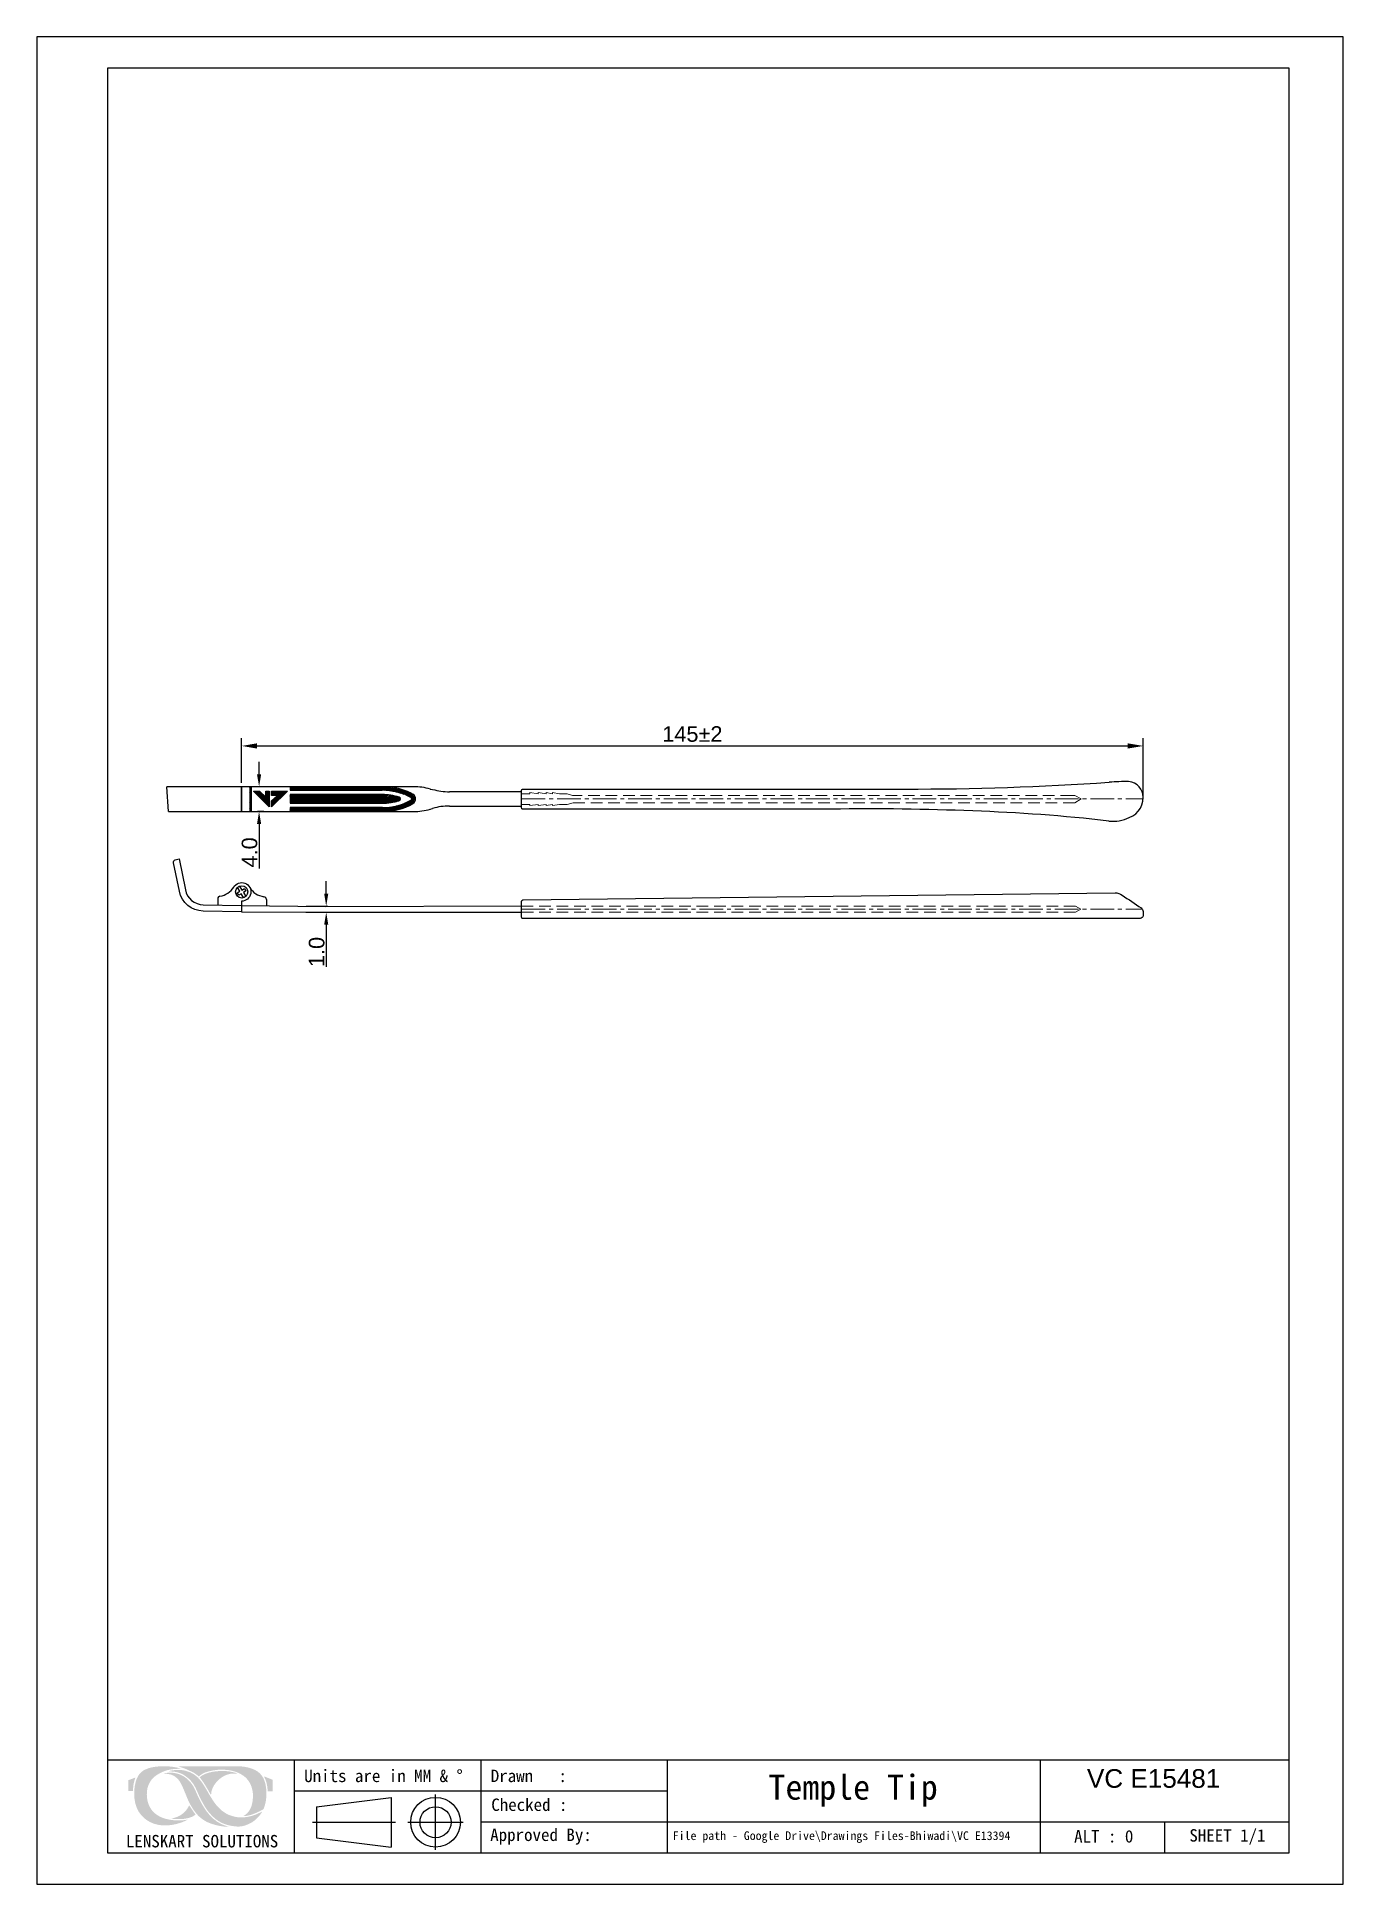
# Model space of a CAD drawing. Header units: inches. Extents: x 29 to 239, y -139 to 158.
import ezdxf

# ---------------------------------------------------------------- set-up
doc = ezdxf.new("R2010")
doc.units = ezdxf.units.IN
doc.header["$MEASUREMENT"] = 0
doc.linetypes.add('CENTER2', pattern=[28.575, 19.05, -3.175, 3.175, -3.175])
doc.linetypes.add('HIDDEN2', pattern=[0.1875, 0.125, -0.0625])
for name, color, linetype in [('Center Line', 2, 'CENTER2'), ('Dimension', 3, 'Continuous'), ('Hidden Line', 1, 'HIDDEN2'), ('PDF_Drawing', 7, 'Continuous'), ('PDF_所有虚线', 7, 'Continuous'), ('图框-线条', 7, 'Continuous')]:
    doc.layers.add(name, color=color, linetype=linetype)
doc.layers.add('绘图层', color=7, linetype='Continuous', lineweight=15)
doc.styles.get("Standard").update_dxf_attribs({"font": 'arial.ttf'})
doc.styles.add('宋体', font='SimSun.ttf')
doc.styles.add('样式 1', font='romant.shx')
doc.dimstyles.new('ISO-25$0', dxfattribs={"dimtxt": 2.5, "dimasz": 2.5, "dimexe": 0.5, "dimexo": 1, "dimgap": 1, "dimtad": 0, "dimtih": 1, "dimtoh": 1, "dimdec": 1, "dimzin": 10, "dimdsep": 46, "dimlunit": 6, "dimtxsty": '样式 1', "dimcen": 0, "dimclrd": 256, "dimclre": 256, "dimclrt": 7, "dimazin": 0, "dimtfac": 1, "dimtdec": 1, "dimtofl": 0, "dimtmove": 0, "dimatfit": 0, "dimfxl": 1, "dimtolj": 1, "dimtzin": 10, "dimarcsym": 0})
doc.dimstyles.new('Standard$0', dxfattribs={"dimtxt": 2.3, "dimasz": 2, "dimexe": 1, "dimexo": 1, "dimgap": 1, "dimtad": 1, "dimdec": 1, "dimzin": 0, "dimdsep": 46, "dimtxsty": 'Standard', "dimcen": 0, "dimclrd": 4, "dimclre": 4, "dimclrt": 4, "dimadec": 1, "dimazin": 0, "dimtfac": 1, "dimtdec": 1, "dimtofl": 0, "dimtmove": 0, "dimatfit": 0, "dimfxl": 1, "dimtfillclr": 256, "dimtolj": 1, "dimtzin": 0, "dimlwd": -1, "dimlwe": -1, "dimarcsym": 1})

# ---------------------------------------------------------------- blocks, each defined once
blk = doc.blocks.new('*D5')
at = {"layer": 'Defpoints', "color": 0, "transparency": 16777216}
for p in [(206.47, 43.64), (61.51, 37.09), (206.47, 35.12)]:
    blk.add_point(p, dxfattribs=at)
at = {"layer": 'Dimension', "color": 0, "lineweight": -2, "transparency": 16777216}
for p, q in [((61.51, 37.72), (61.51, 44.89)), ((206.47, 35.75), (206.47, 44.89)), ((64.01, 43.64), (203.97, 43.64))]:
    blk.add_line(p, q, dxfattribs=at)
at = {"layer": 'Dimension', "color": 0, "transparency": 16777216}
for points in [[(64.01, 44.06), (64.01, 43.22), (61.51, 43.64)], [(203.97, 44.06), (203.97, 43.22), (206.47, 43.64)]]:
    blk.add_solid(points, dxfattribs=at)
at = {"layer": 'Dimension', "color": 0, "transparency": 16777216, "insert": (133.99, 45.54), "char_height": 2.5, "attachment_point": 5}
blk.add_mtext('145±2', dxfattribs=at)
blk = doc.blocks.new('*D6')
at = {"layer": 'Defpoints', "color": 0, "transparency": 16777216}
for p in [(65.33, 37.09), (64.33, 33.09), (65.33, 33.09)]:
    blk.add_point(p, dxfattribs=at)
at = {"layer": 'Dimension', "color": 3, "transparency": 16777216}
for p, q in [((64.33, 39.09), (64.33, 41.09)), ((65.08, 37.09), (64.08, 37.09)), ((65.08, 33.09), (64.08, 33.09)), ((64.33, 31.09), (64.33, 23.95))]:
    blk.add_line(p, q, dxfattribs=at)
for points in [[(63.99, 39.09), (64.66, 39.09), (64.33, 37.09)], [(63.99, 31.09), (64.66, 31.09), (64.33, 33.09)]]:
    blk.add_solid(points, dxfattribs=at)
at = {"layer": 'Dimension', "transparency": 16777216, "insert": (62.8, 26.52), "char_height": 2.5, "attachment_point": 5, "rotation": 90}
blk.add_mtext('\\A1;4.0', dxfattribs=at)
blk = doc.blocks.new('*D7')
at = {"layer": 'Defpoints', "color": 0, "transparency": 16777216}
for p in [(71.62, 17.88), (71.61, 16.91), (75.12, 16.91)]:
    blk.add_point(p, dxfattribs=at)
at = {"layer": 'Dimension', "color": 3, "transparency": 16777216}
for p, q in [((75.12, 19.88), (75.12, 21.88)), ((71.87, 17.88), (75.37, 17.88)), ((71.86, 16.91), (75.37, 16.91)), ((75.12, 14.91), (75.12, 8.1))]:
    blk.add_line(p, q, dxfattribs=at)
for points in [[(74.79, 19.88), (75.45, 19.88), (75.12, 17.88)], [(74.79, 14.91), (75.45, 14.91), (75.12, 16.91)]]:
    blk.add_solid(points, dxfattribs=at)
at = {"layer": 'Dimension', "transparency": 16777216, "insert": (73.59, 10.51), "char_height": 2.5, "attachment_point": 5, "rotation": 90}
blk.add_mtext('\\A1;1.0', dxfattribs=at)

msp = doc.modelspace()

# ---------------------------------------------------------------- hatches: boundary and pattern name
at = {"layer": '图框-线条', "lineweight": 0, "ltscale": 0.1}
h = msp.add_hatch(color=252, dxfattribs=at)
edge = h.paths.add_edge_path()
edge.add_spline(control_points=[(43.31, -122.66), (43.31, -122.66), (43.31, -124.38), (43.31, -124.38), (43.31, -124.38), (43.31, -124.38), (44.03, -124.38), (44.03, -124.38), (44.03, -124.38), (44.08, -123.98), (44.08, -123.63), (44.16, -123.23), (44.16, -123.23), (44.23, -122.88), (44.34, -122.53), (44.46, -122.23), (44.46, -122.23), (44.46, -122.23), (43.31, -122.66), (43.31, -122.66)], knot_values=[0, 0, 0, 0, 0.166667, 0.166667, 0.166667, 0.166667, 0.333333, 0.333333, 0.333333, 0.333333, 0.5, 0.5, 0.5, 0.5, 0.666667, 0.666667, 0.666667, 0.666667, 1, 1, 1, 1], degree=3, periodic=0)
edge = h.paths.add_edge_path()
edge.add_spline(control_points=[(65.72, -124.45), (65.72, -124.45), (66.52, -124.46), (66.52, -124.46), (66.52, -124.46), (66.52, -124.46), (66.52, -122.6), (66.52, -122.6), (66.52, -122.6), (66.52, -122.6), (65.11, -122.04), (65.11, -122.04), (65.11, -122.04), (65.26, -122.4), (65.42, -122.66), (65.53, -123.11), (65.53, -123.11), (65.64, -123.57), (65.68, -123.96), (65.72, -124.45)], knot_values=[0, 0, 0, 0, 0.166667, 0.166667, 0.166667, 0.166667, 0.333333, 0.333333, 0.333333, 0.333333, 0.5, 0.5, 0.5, 0.5, 0.666667, 0.666667, 0.666667, 0.666667, 1, 1, 1, 1], degree=3, periodic=0)
edge = h.paths.add_edge_path(flags=17)
edge.add_spline(control_points=[(50.23, -128.8), (50.36, -128.9), (51.19, -128.92), (51.33, -128.92), (51.33, -128.92), (52.21, -128.95), (53.53, -128.74), (54.11, -128.18), (54.11, -128.18), (54.06, -128.1), (54.02, -128.06), (53.97, -128), (53.97, -128), (53.97, -128), (53.1, -126.71), (53.1, -126.71), (53.1, -126.71), (52.89, -126.97), (52.8, -127.46), (51.99, -128.08), (51.99, -128.08), (51.52, -128.44), (50.96, -128.7), (50.23, -128.8)], knot_values=[0, 0, 0, 0, 0.142857, 0.142857, 0.142857, 0.142857, 0.285714, 0.285714, 0.285714, 0.285714, 0.428571, 0.428571, 0.428571, 0.428571, 0.571429, 0.571429, 0.571429, 0.571429, 0.714286, 0.714286, 0.714286, 0.714286, 1, 1, 1, 1], degree=3, periodic=0)
edge = h.paths.add_edge_path(flags=17)
edge.add_spline(control_points=[(54.78, -122.22), (54.83, -122.3), (54.84, -122.29), (54.9, -122.36), (54.9, -122.36), (55.55, -123.11), (56.48, -124.9), (56.6, -125.02), (56.6, -125.02), (56.66, -123.52), (57.92, -122.21), (59.15, -121.78), (59.15, -121.78), (59.8, -121.56), (60.15, -121.55), (60.87, -121.62), (60.87, -121.62), (60.63, -121.42), (59.63, -121.26), (59.37, -121.23), (59.37, -121.23), (58.16, -121.09), (56.4, -121.21), (55.33, -121.81), (55.33, -121.81), (55.16, -121.9), (54.84, -122.1), (54.78, -122.22)], knot_values=[0, 0, 0, 0, 0.125, 0.125, 0.125, 0.125, 0.25, 0.25, 0.25, 0.25, 0.375, 0.375, 0.375, 0.375, 0.5, 0.5, 0.5, 0.5, 0.625, 0.625, 0.625, 0.625, 0.75, 0.75, 0.75, 0.75, 1, 1, 1, 1], degree=3, periodic=0)
edge = h.paths.add_edge_path()
edge.add_spline(control_points=[(54.2, -124.57), (53.79, -123.65), (53.67, -123.4), (53.03, -122.71), (53.03, -122.71), (52.15, -121.77), (50.81, -121.3), (49.48, -121.48), (49.48, -121.48), (49.39, -121.49), (49.32, -121.5), (49.23, -121.52), (49.23, -121.52), (49.23, -121.52), (49, -121.59), (49, -121.59), (49, -121.59), (49.77, -121.63), (50.37, -121.74), (50.87, -122.12), (50.87, -122.12), (51.38, -122.5), (51.57, -122.81), (51.9, -123.47), (51.9, -123.47), (52.43, -124.55), (52.79, -125.77), (53.38, -126.77), (53.38, -126.77), (54.01, -127.83), (54.62, -128.62), (55.68, -129.23), (55.68, -129.23), (56.54, -129.73), (58.33, -130.2), (59.52, -130.15), (59.52, -130.15), (59.38, -130.09), (59.2, -130.06), (59.04, -130.02), (59.04, -130.02), (56.83, -129.34), (55.55, -127.47), (54.58, -125.41), (54.58, -125.41), (54.45, -125.13), (54.33, -124.86), (54.2, -124.57)], knot_values=[0, 0, 0, 0, 0.076923, 0.076923, 0.076923, 0.076923, 0.153846, 0.153846, 0.153846, 0.153846, 0.230769, 0.230769, 0.230769, 0.230769, 0.307692, 0.307692, 0.307692, 0.307692, 0.384615, 0.384615, 0.384615, 0.384615, 0.461538, 0.461538, 0.461538, 0.461538, 0.538462, 0.538462, 0.538462, 0.538462, 0.615385, 0.615385, 0.615385, 0.615385, 0.692308, 0.692308, 0.692308, 0.692308, 0.769231, 0.769231, 0.769231, 0.769231, 0.846154, 0.846154, 0.846154, 0.846154, 1, 1, 1, 1], degree=3, periodic=0)
edge = h.paths.add_edge_path()
edge.add_spline(control_points=[(64.83, -127.72), (64.79, -127.72), (63.97, -128.11), (63.8, -128.18), (63.8, -128.18), (63.45, -128.31), (63.03, -128.44), (62.64, -128.52), (62.64, -128.52), (61.67, -128.71), (60.95, -128.7), (60.02, -128.43), (60.02, -128.43), (58.44, -127.97), (57.51, -126.86), (56.77, -125.7), (56.77, -125.7), (55.44, -123.65), (54.91, -121.66), (52.36, -121.11), (52.36, -121.11), (51.93, -121.02), (51.42, -120.98), (50.97, -121.02), (50.97, -121.02), (50.66, -121.04), (49.94, -121.11), (49.72, -121.25), (49.72, -121.25), (50.84, -121.22), (51.72, -121.44), (52.52, -122.01), (52.52, -122.01), (54.17, -123.19), (54.22, -124.44), (55.09, -125.98), (55.09, -125.98), (55.5, -126.72), (55.8, -127.3), (56.37, -127.96), (56.37, -127.96), (57.56, -129.35), (58.82, -129.97), (60.77, -130.11), (60.77, -130.11), (61.7, -130.18), (62.65, -129.77), (63.26, -129.38), (63.26, -129.38), (63.69, -129.11), (64.03, -128.77), (64.35, -128.4), (64.35, -128.4), (64.51, -128.21), (64.69, -127.93), (64.83, -127.72)], knot_values=[0, 0, 0, 0, 0.066667, 0.066667, 0.066667, 0.066667, 0.133333, 0.133333, 0.133333, 0.133333, 0.2, 0.2, 0.2, 0.2, 0.266667, 0.266667, 0.266667, 0.266667, 0.333333, 0.333333, 0.333333, 0.333333, 0.4, 0.4, 0.4, 0.4, 0.466667, 0.466667, 0.466667, 0.466667, 0.533333, 0.533333, 0.533333, 0.533333, 0.6, 0.6, 0.6, 0.6, 0.666667, 0.666667, 0.666667, 0.666667, 0.733333, 0.733333, 0.733333, 0.733333, 0.8, 0.8, 0.8, 0.8, 0.866667, 0.866667, 0.866667, 0.866667, 1, 1, 1, 1], degree=3, periodic=0)
edge = h.paths.add_edge_path()
edge.add_spline(control_points=[(54.63, -122.06), (55.19, -121.62), (55.35, -121.48), (56.17, -121.26), (56.17, -121.26), (58.04, -120.73), (60.45, -120.87), (61.92, -122.02), (61.92, -122.02), (62.72, -122.65), (63.38, -123.76), (63.34, -125.3), (63.34, -125.3), (63.31, -126.45), (63.03, -127.55), (62.13, -128.21), (62.13, -128.21), (62.07, -128.26), (61.82, -128.41), (61.76, -128.43), (61.76, -128.43), (62.65, -128.48), (64.05, -127.88), (64.78, -127.46), (64.78, -127.46), (65.06, -127.31), (65.03, -127.33), (65.15, -127.01), (65.15, -127.01), (65.61, -125.75), (65.63, -124), (65.2, -122.77), (65.2, -122.77), (65.01, -122.21), (64.79, -121.92), (64.43, -121.55), (64.43, -121.55), (63.67, -120.79), (62.16, -120.43), (61.06, -120.43), (61.06, -120.43), (57.84, -120.43), (54.53, -120.4), (51.33, -120.43), (51.33, -120.43), (51.56, -120.54), (51.97, -120.63), (52.24, -120.73), (52.24, -120.73), (52.51, -120.83), (53.7, -121.38), (53.93, -121.52), (53.93, -121.52), (54.25, -121.72), (54.57, -122.03), (54.63, -122.06)], knot_values=[0, 0, 0, 0, 0.066667, 0.066667, 0.066667, 0.066667, 0.133333, 0.133333, 0.133333, 0.133333, 0.2, 0.2, 0.2, 0.2, 0.266667, 0.266667, 0.266667, 0.266667, 0.333333, 0.333333, 0.333333, 0.333333, 0.4, 0.4, 0.4, 0.4, 0.466667, 0.466667, 0.466667, 0.466667, 0.533333, 0.533333, 0.533333, 0.533333, 0.6, 0.6, 0.6, 0.6, 0.666667, 0.666667, 0.666667, 0.666667, 0.733333, 0.733333, 0.733333, 0.733333, 0.8, 0.8, 0.8, 0.8, 0.866667, 0.866667, 0.866667, 0.866667, 1, 1, 1, 1], degree=3, periodic=0)
edge = h.paths.add_edge_path()
edge.add_spline(control_points=[(52.85, -129.01), (52.71, -129.01), (52.44, -129.07), (52.28, -129.08), (52.28, -129.08), (49.71, -129.32), (46.68, -128.64), (46.31, -125.5), (46.31, -125.5), (46.14, -124.03), (46.59, -122.71), (47.77, -121.9), (47.77, -121.9), (48.94, -121.1), (50.12, -120.78), (51.85, -120.83), (51.85, -120.83), (51.85, -120.83), (51.15, -120.63), (51.15, -120.63), (51.15, -120.63), (49.62, -120.31), (47.34, -120.29), (45.99, -120.96), (45.99, -120.96), (45.22, -121.34), (44.8, -121.91), (44.51, -122.86), (44.51, -122.86), (44.01, -124.48), (44.16, -126.98), (45.37, -128.26), (45.37, -128.26), (45.53, -128.42), (45.6, -128.54), (45.79, -128.69), (45.79, -128.69), (45.98, -128.84), (46.01, -128.89), (46.25, -129.06), (46.25, -129.06), (47.83, -130.18), (49.88, -130.11), (51.69, -129.51), (51.69, -129.51), (51.9, -129.44), (52.1, -129.36), (52.29, -129.27), (52.29, -129.27), (52.42, -129.22), (52.78, -129.03), (52.85, -129.01)], knot_values=[0, 0, 0, 0, 0.071429, 0.071429, 0.071429, 0.071429, 0.142857, 0.142857, 0.142857, 0.142857, 0.214286, 0.214286, 0.214286, 0.214286, 0.285714, 0.285714, 0.285714, 0.285714, 0.357143, 0.357143, 0.357143, 0.357143, 0.428571, 0.428571, 0.428571, 0.428571, 0.5, 0.5, 0.5, 0.5, 0.571429, 0.571429, 0.571429, 0.571429, 0.642857, 0.642857, 0.642857, 0.642857, 0.714286, 0.714286, 0.714286, 0.714286, 0.785714, 0.785714, 0.785714, 0.785714, 0.857143, 0.857143, 0.857143, 0.857143, 1, 1, 1, 1], degree=3, periodic=0)

# ---------------------------------------------------------------- linework, layer by layer
for p, q in [((229.96, 152.64), (39.96, 152.64)), ((39.96, 152.64), (39.96, -134.36)), ((229.96, -134.36), (229.96, 152.64)), ((49.76, 33.09), (49.48, 37.09)), ((51.46, 25.47), (52.47, 20.51)), ((55.35, 18.11), (61.5, 17.98)), ((61.5, 17.98), (61.5, 16.96)), ((106.54, 16.89), (106.53, 17.91)), ((61.5, 16.96), (75.04, 16.89)), ((75.04, 16.89), (106.54, 16.89)), ((39.96, -119.36), (229.96, -119.36)), ((69.96, -119.36), (69.96, -134.36)), ((99.96, -119.36), (99.96, -134.36)), ((129.96, -119.36), (129.96, -134.36)), ((189.96, -134.36), (189.96, -119.36)), ((69.96, -124.36), (129.96, -124.36)), ((73.55, -126.92), (85.55, -125.42)), ((73.55, -126.92), (73.55, -131.92)), ((85.55, -125.42), (85.55, -133.42)), ((92.7, -133.86), (92.7, -124.97)), ((72.89, -129.42), (86.28, -129.42)), ((88.26, -129.42), (97.15, -129.42)), ((99.96, -129.36), (229.96, -129.36)), ((209.96, -134.36), (209.96, -129.36)), ((73.55, -131.92), (85.55, -133.42)), ((39.96, -134.36), (229.96, -134.36))]:
    msp.add_line(p, q)
for points in [[(28.61, -139.36), (238.61, -139.36), (238.61, 157.64), (28.61, 157.64)], [(65.39, 35.38), (65.39, 36.39), (65.96, 36.39), (65.96, 33.85), (63.42, 36.39), (64.37, 36.39)], [(66.34, 35.69), (66.34, 36.39), (68.88, 36.39), (66.34, 33.85), (66.34, 34.8), (67.29, 35.69)]]:
    msp.add_lwpolyline(points, close=True)
for points in [[(49.76, 33.09), (61.51, 33.09), (61.51, 37.09), (49.48, 37.09)], [(89.14, 37.09), (61.51, 37.09), (61.51, 33.09), (89.14, 33.09)], [(62.85, 36.96), (62.91, 37.09)], [(62.85, 37.09), (62.85, 33.09), (63.04, 33.28)], [(62.85, 36.84), (63.04, 37.03)], [(62.85, 36.65), (63.04, 36.84)], [(62.85, 36.46), (63.04, 36.65)], [(62.85, 36.26), (63.04, 36.46)], [(62.85, 36.07), (63.04, 36.33)], [(62.85, 35.95), (63.04, 36.14)], [(62.85, 35.76), (63.04, 35.95)], [(62.85, 35.57), (63.04, 35.76)], [(63.04, 37.09), (63.04, 33.09)], [(63.48, 36.33), (63.48, 36.39)], [(63.55, 36.26), (63.67, 36.39)], [(63.67, 36.14), (63.86, 36.39)], [(63.74, 36.07), (64.05, 36.39)], [(63.8, 36.01), (64.18, 36.39)], [(63.93, 35.88), (64.37, 36.39)], [(63.99, 35.82), (64.44, 36.26)], [(64.05, 35.69), (64.56, 36.2)], [(64.18, 35.63), (64.63, 36.07)], [(64.25, 35.57), (64.75, 36.01)], [(64.37, 35.44), (64.82, 35.95)], [(64.44, 35.38), (64.88, 35.82)], [(64.5, 35.25), (65.01, 35.76)], [(64.94, 34.8), (65.96, 35.82)], [(65.39, 36.26), (65.45, 36.39)], [(65.39, 36.14), (65.64, 36.39)], [(65.39, 35.95), (65.77, 36.39)], [(65.39, 35.76), (65.96, 36.39)], [(65.39, 35.57), (65.96, 36.2)], [(65.39, 35.38), (65.96, 36.01)], [(66.34, 36.2), (66.53, 36.39)], [(66.34, 36.07), (66.66, 36.39)], [(66.34, 35.88), (66.85, 36.39)], [(66.34, 34.61), (68.12, 36.39)], [(66.34, 34.49), (68.25, 36.39)], [(66.34, 34.3), (68.44, 36.39)], [(66.34, 34.11), (68.63, 36.39)], [(66.34, 33.92), (68.82, 36.39)], [(66.4, 35.69), (67.04, 36.39)], [(66.53, 35.69), (67.23, 36.39)], [(66.72, 35.69), (67.36, 36.39)], [(66.91, 35.69), (67.55, 36.39)], [(67.1, 35.69), (67.74, 36.39)], [(67.29, 35.69), (67.93, 36.39)], [(69.33, 37.09), (69.33, 37.09)], [(69.33, 36.9), (69.52, 37.09)], [(69.33, 36.71), (69.71, 37.09)], [(69.33, 37.09), (69.33, 36.52), (69.9, 37.09)], [(69.33, 36.52), (84.12, 36.52), (84.69, 37.09)], [(69.33, 35.63), (69.45, 35.82)], [(69.33, 35.44), (69.64, 35.82)], [(69.33, 35.31), (69.83, 35.82)], [(69.33, 35.12), (70.02, 35.82)], [(69.33, 34.93), (70.15, 35.82)], [(69.33, 34.74), (70.34, 35.82)], [(69.33, 34.61), (70.53, 35.82)], [(82.72, 34.42), (84.12, 35.82), (69.33, 35.82), (69.33, 34.42), (70.72, 35.82)], [(69.45, 36.52), (70.09, 37.09)], [(69.45, 34.42), (70.91, 35.82)], [(69.64, 36.52), (70.21, 37.09)], [(69.64, 34.42), (71.04, 35.82)], [(69.83, 36.52), (70.4, 37.09)], [(69.83, 34.42), (71.23, 35.82)], [(70.02, 36.52), (70.6, 37.09)], [(70.02, 34.42), (71.42, 35.82)], [(70.15, 36.52), (70.79, 37.09)], [(70.21, 34.42), (71.61, 35.82)], [(70.34, 36.52), (70.98, 37.09)], [(70.34, 34.42), (71.74, 35.82)], [(70.53, 36.52), (71.1, 37.09)], [(70.53, 34.42), (71.93, 35.82)], [(70.72, 36.52), (71.29, 37.09)], [(70.72, 34.42), (72.12, 35.82)], [(70.85, 36.52), (71.48, 37.09)], [(70.91, 34.42), (72.31, 35.82)], [(71.04, 36.52), (71.67, 37.09)], [(71.1, 34.42), (72.5, 35.82)], [(71.23, 36.52), (71.8, 37.09)], [(71.23, 34.42), (72.63, 35.82)], [(71.42, 36.52), (71.99, 37.09)], [(71.42, 34.42), (72.82, 35.82)], [(71.61, 36.52), (72.18, 37.09)], [(71.61, 34.42), (73.01, 35.82)], [(71.74, 36.52), (72.37, 37.09)], [(71.8, 34.42), (73.2, 35.82)], [(71.93, 36.52), (72.56, 37.09)], [(71.93, 34.42), (73.39, 35.82)], [(72.12, 36.52), (72.69, 37.09)], [(72.12, 34.42), (73.52, 35.82)], [(72.31, 36.52), (72.88, 37.09)], [(72.31, 34.42), (73.71, 35.82)], [(72.44, 36.52), (73.07, 37.09)], [(72.5, 34.42), (73.9, 35.82)], [(72.63, 36.52), (73.26, 37.09)], [(72.69, 34.42), (74.09, 35.82)], [(72.82, 36.52), (73.39, 37.09)], [(72.82, 34.42), (74.21, 35.82)], [(73.01, 36.52), (73.58, 37.09)], [(73.01, 34.42), (74.41, 35.82)], [(73.2, 36.52), (73.77, 37.09)], [(73.2, 34.42), (74.6, 35.82)], [(73.33, 36.52), (73.96, 37.09)], [(73.39, 34.42), (74.79, 35.82)], [(73.52, 36.52), (74.15, 37.09)], [(73.58, 34.42), (74.98, 35.82)], [(73.71, 36.52), (74.28, 37.09)], [(73.71, 34.42), (75.1, 35.82)], [(73.9, 36.52), (74.47, 37.09)], [(73.9, 34.42), (75.29, 35.82)], [(74.09, 36.52), (74.66, 37.09)], [(74.09, 34.42), (75.48, 35.82)], [(74.21, 36.52), (74.85, 37.09)], [(74.28, 34.42), (75.68, 35.82)], [(74.41, 36.52), (75.04, 37.09)], [(74.41, 34.42), (75.8, 35.82)], [(74.6, 36.52), (75.17, 37.09)], [(74.6, 34.42), (75.99, 35.82)], [(74.79, 36.52), (75.36, 37.09)], [(74.79, 34.42), (76.18, 35.82)], [(74.91, 36.52), (75.55, 37.09)], [(74.98, 34.42), (76.37, 35.82)], [(75.1, 36.52), (75.74, 37.09)], [(75.17, 34.42), (76.56, 35.82)], [(75.29, 36.52), (75.87, 37.09)], [(75.29, 34.42), (76.69, 35.82)], [(75.48, 36.52), (76.06, 37.09)], [(75.48, 34.42), (76.88, 35.82)], [(75.68, 36.52), (76.25, 37.09)], [(75.68, 34.42), (77.07, 35.82)], [(75.8, 36.52), (76.44, 37.09)], [(75.87, 34.42), (77.26, 35.82)], [(75.99, 36.52), (76.63, 37.09)], [(75.99, 34.42), (77.45, 35.82)], [(76.18, 36.52), (76.75, 37.09)], [(76.18, 34.42), (77.58, 35.82)], [(76.37, 36.52), (76.95, 37.09)], [(76.37, 34.42), (77.77, 35.82)], [(76.56, 36.52), (77.14, 37.09)], [(76.56, 34.42), (77.96, 35.82)], [(76.69, 36.52), (77.33, 37.09)], [(76.75, 34.42), (78.15, 35.82)], [(76.88, 36.52), (77.52, 37.09)], [(76.88, 34.42), (78.28, 35.82)], [(77.07, 36.52), (77.64, 37.09)], [(77.07, 34.42), (78.47, 35.82)], [(77.26, 36.52), (77.83, 37.09)], [(77.26, 34.42), (78.66, 35.82)], [(77.39, 36.52), (78.02, 37.09)], [(77.45, 34.42), (78.85, 35.82)], [(77.58, 36.52), (78.22, 37.09)], [(77.64, 34.42), (79.04, 35.82)], [(77.77, 36.52), (78.34, 37.09)], [(77.77, 34.42), (79.17, 35.82)], [(77.96, 36.52), (78.53, 37.09)], [(77.96, 34.42), (79.36, 35.82)], [(78.15, 36.52), (78.72, 37.09)], [(78.15, 34.42), (79.55, 35.82)], [(78.28, 36.52), (78.91, 37.09)], [(78.34, 34.42), (79.74, 35.82)], [(78.47, 36.52), (79.1, 37.09)], [(78.47, 34.42), (79.93, 35.82)], [(78.66, 36.52), (79.23, 37.09)], [(78.66, 34.42), (80.06, 35.82)], [(78.85, 36.52), (79.42, 37.09)], [(78.85, 34.42), (80.25, 35.82)], [(78.98, 36.52), (79.61, 37.09)], [(79.04, 34.42), (80.44, 35.82)], [(79.17, 36.52), (79.8, 37.09)], [(79.23, 34.42), (80.63, 35.82)], [(79.36, 36.52), (79.93, 37.09)], [(79.36, 34.42), (80.76, 35.82)], [(79.55, 36.52), (80.12, 37.09)], [(79.55, 34.42), (80.95, 35.82)], [(79.74, 36.52), (80.31, 37.09)], [(79.74, 34.42), (81.14, 35.82)], [(79.87, 36.52), (80.5, 37.09)], [(79.93, 34.42), (81.33, 35.82)], [(80.06, 36.52), (80.69, 37.09)], [(80.12, 34.42), (81.52, 35.82)], [(80.25, 36.52), (80.82, 37.09)], [(80.25, 34.42), (81.64, 35.82)], [(80.44, 36.52), (81.01, 37.09)], [(80.44, 34.42), (81.83, 35.82)], [(80.63, 36.52), (81.2, 37.09)], [(80.63, 34.42), (82.03, 35.82)], [(80.76, 36.52), (81.39, 37.09)], [(80.82, 34.42), (82.22, 35.82)], [(80.95, 36.52), (81.58, 37.09)], [(80.95, 34.42), (82.34, 35.82)], [(81.14, 36.52), (81.71, 37.09)], [(81.14, 34.42), (82.53, 35.82)], [(81.33, 36.52), (81.9, 37.09)], [(81.33, 34.42), (82.72, 35.82)], [(81.45, 36.52), (82.09, 37.09)], [(81.52, 34.42), (82.91, 35.82)], [(81.64, 36.52), (82.28, 37.09)], [(81.71, 34.42), (83.1, 35.82)], [(81.83, 36.52), (82.41, 37.09)], [(81.83, 34.42), (83.23, 35.82)], [(82.03, 36.52), (82.6, 37.09)], [(82.03, 34.42), (83.42, 35.82)], [(82.22, 36.52), (82.79, 37.09)], [(82.22, 34.42), (83.61, 35.82)], [(82.34, 36.52), (82.98, 37.09)], [(82.41, 34.42), (83.8, 35.82)], [(82.53, 36.52), (83.17, 37.09)], [(82.53, 34.42), (83.99, 35.82)], [(82.72, 36.52), (83.3, 37.09)], [(82.91, 36.52), (83.49, 37.09)], [(82.91, 34.42), (84.31, 35.82)], [(83.1, 36.52), (83.68, 37.09)], [(83.1, 34.42), (84.5, 35.82)], [(83.23, 36.52), (83.87, 37.09)], [(83.3, 34.42), (84.63, 35.76)], [(83.42, 36.52), (84.06, 37.09)], [(83.42, 34.42), (84.82, 35.76)], [(83.61, 36.52), (84.18, 37.09)], [(83.61, 34.42), (85.01, 35.76)], [(83.8, 36.52), (84.37, 37.09)], [(83.8, 34.42), (85.14, 35.76)], [(83.93, 36.52), (84.57, 37.09)], [(83.99, 34.42), (85.33, 35.69)], [(84.18, 34.42), (85.45, 35.69)], [(84.31, 36.52), (84.88, 37.09)], [(84.31, 34.42), (85.58, 35.69)], [(84.5, 36.52), (85.07, 37.03)], [(84.63, 36.46), (85.2, 37.03)], [(84.82, 36.46), (85.39, 37.03)], [(85.01, 36.46), (85.52, 37.03)], [(85.14, 36.46), (85.64, 36.96)], [(85.33, 36.46), (85.84, 36.96)], [(85.45, 36.39), (85.96, 36.9)], [(85.58, 36.39), (86.15, 36.9)], [(85.77, 36.33), (86.28, 36.84)], [(85.9, 36.33), (86.41, 36.84)], [(86.03, 36.33), (86.53, 36.77)], [(86.22, 36.26), (86.72, 36.77)], [(86.34, 36.26), (86.85, 36.71)], [(86.47, 36.2), (86.98, 36.71)], [(86.6, 36.14), (87.11, 36.65)], [(86.79, 36.14), (87.23, 36.58)], [(86.91, 36.07), (87.36, 36.58)], [(87.04, 36.01), (87.49, 36.52)], [(87.17, 36.01), (87.61, 36.46)], [(87.3, 35.95), (87.74, 36.39)], [(87.42, 35.88), (87.87, 36.39)], [(87.55, 35.82), (87.99, 36.33)], [(87.68, 35.82), (88.12, 36.26)], [(87.8, 35.76), (88.25, 36.2)], [(87.93, 35.69), (88.38, 36.14)], [(88.06, 35.63), (88.5, 36.07)], [(88.18, 35.57), (88.63, 36.01)], [(88.31, 35.5), (88.76, 35.95)], [(88.38, 35.44), (88.82, 35.88)], [(88.5, 35.38), (88.95, 35.82)], [(88.63, 35.38), (89.07, 35.76)], [(88.76, 35.25), (89.14, 35.69)], [(91.86, 36.71), (92.22, 36.64)], [(94.92, 33.98), (106.54, 33.98), (106.54, 36.26), (94.92, 36.26)], [(107.87, 36.71), (109.39, 36.71)], [(62.85, 35.38), (63.04, 35.57)], [(62.85, 35.25), (63.04, 35.44)], [(62.85, 35.06), (63.04, 35.25)], [(62.85, 34.87), (63.04, 35.06)], [(62.85, 34.68), (63.04, 34.87)], [(62.85, 34.49), (63.04, 34.74)], [(62.85, 34.36), (63.04, 34.55)], [(62.85, 34.17), (63.04, 34.36)], [(62.85, 33.98), (63.04, 34.17)], [(62.85, 33.79), (63.04, 33.98)], [(62.85, 33.6), (63.04, 33.85)], [(62.85, 33.47), (63.04, 33.66)], [(62.85, 33.28), (63.04, 33.47)], [(62.98, 33.09), (63.04, 33.15)], [(64.63, 35.19), (65.07, 35.63)], [(64.69, 35.12), (65.2, 35.57)], [(64.82, 34.99), (65.26, 35.5)], [(64.88, 34.93), (65.32, 35.38)], [(65.07, 34.74), (65.96, 35.63)], [(65.13, 34.68), (65.96, 35.5)], [(65.26, 34.55), (65.96, 35.31)], [(65.32, 34.49), (65.96, 35.12)], [(65.39, 34.36), (65.96, 34.93)], [(65.52, 34.3), (65.96, 34.74)], [(65.58, 34.23), (65.96, 34.61)], [(65.71, 34.11), (65.96, 34.42)], [(65.77, 34.04), (65.96, 34.23)], [(65.83, 33.92), (65.96, 34.04)], [(65.96, 33.85), (65.96, 33.92)], [(69.33, 34.42), (84.12, 34.42)], [(69.33, 33.53), (69.52, 33.72)], [(69.33, 33.34), (69.64, 33.72)], [(69.33, 33.15), (69.83, 33.72)], [(84.15, 33.72), (69.33, 33.72), (69.33, 33.09)], [(69.39, 33.09), (70.02, 33.72)], [(69.58, 33.09), (70.21, 33.72)], [(69.77, 33.09), (70.4, 33.72)], [(69.96, 33.09), (70.53, 33.72)], [(70.15, 33.09), (70.72, 33.72)], [(70.28, 33.09), (70.91, 33.72)], [(70.47, 33.09), (71.1, 33.72)], [(70.66, 33.09), (71.23, 33.72)], [(70.85, 33.09), (71.42, 33.72)], [(71.04, 33.09), (71.61, 33.72)], [(71.17, 33.09), (71.8, 33.72)], [(71.36, 33.09), (71.99, 33.72)], [(71.55, 33.09), (72.12, 33.72)], [(71.74, 33.09), (72.31, 33.72)], [(71.87, 33.09), (72.5, 33.72)], [(72.06, 33.09), (72.69, 33.72)], [(72.25, 33.09), (72.82, 33.72)], [(72.44, 33.09), (73.01, 33.72)], [(72.63, 33.09), (73.2, 33.72)], [(72.75, 33.09), (73.39, 33.72)], [(72.94, 33.09), (73.58, 33.72)], [(73.14, 33.09), (73.71, 33.72)], [(73.33, 33.09), (73.9, 33.72)], [(73.52, 33.09), (74.09, 33.72)], [(73.64, 33.09), (74.28, 33.72)], [(73.83, 33.09), (74.47, 33.72)], [(74.02, 33.09), (74.6, 33.72)], [(74.21, 33.09), (74.79, 33.72)], [(74.34, 33.09), (74.98, 33.72)], [(74.53, 33.09), (75.17, 33.72)], [(74.72, 33.09), (75.29, 33.72)], [(74.91, 33.09), (75.48, 33.72)], [(75.1, 33.09), (75.68, 33.72)], [(75.23, 33.09), (75.87, 33.72)], [(75.42, 33.09), (76.06, 33.72)], [(75.61, 33.09), (76.18, 33.72)], [(75.8, 33.09), (76.37, 33.72)], [(75.99, 33.09), (76.56, 33.72)], [(76.12, 33.09), (76.75, 33.72)], [(76.31, 33.09), (76.95, 33.72)], [(76.5, 33.09), (77.07, 33.72)], [(76.69, 33.09), (77.26, 33.72)], [(76.82, 33.09), (77.45, 33.72)], [(77.01, 33.09), (77.64, 33.72)], [(77.2, 33.09), (77.77, 33.72)], [(77.39, 33.09), (77.96, 33.72)], [(77.58, 33.09), (78.15, 33.72)], [(77.71, 33.09), (78.34, 33.72)], [(77.9, 33.09), (78.53, 33.72)], [(78.09, 33.09), (78.66, 33.72)], [(78.28, 33.09), (78.85, 33.72)], [(78.41, 33.09), (79.04, 33.72)], [(78.6, 33.09), (79.23, 33.72)], [(78.79, 33.09), (79.36, 33.72)], [(78.98, 33.09), (79.55, 33.72)], [(79.17, 33.09), (79.74, 33.72)], [(79.29, 33.09), (79.93, 33.72)], [(79.49, 33.09), (80.12, 33.72)], [(79.68, 33.09), (80.25, 33.72)], [(79.87, 33.09), (80.44, 33.72)], [(80.06, 33.09), (80.63, 33.72)], [(80.18, 33.09), (80.82, 33.72)], [(80.37, 33.09), (81.01, 33.72)], [(80.56, 33.09), (81.14, 33.72)], [(80.76, 33.09), (81.33, 33.72)], [(80.88, 33.09), (81.52, 33.72)], [(81.07, 33.09), (81.71, 33.72)], [(81.26, 33.09), (81.83, 33.72)], [(81.45, 33.09), (82.03, 33.72)], [(81.64, 33.09), (82.22, 33.72)], [(81.77, 33.09), (82.41, 33.72)], [(81.96, 33.09), (82.6, 33.72)], [(82.15, 33.09), (82.72, 33.72)], [(82.34, 33.09), (82.91, 33.72)], [(82.53, 33.09), (83.1, 33.72)], [(82.66, 33.09), (83.3, 33.72)], [(82.85, 33.09), (83.49, 33.72)], [(83.04, 33.09), (83.61, 33.72)], [(83.23, 33.09), (83.8, 33.72)], [(83.36, 33.09), (83.99, 33.72)], [(83.55, 33.09), (84.18, 33.72)], [(83.74, 33.09), (84.31, 33.72)], [(83.93, 33.09), (84.5, 33.72)], [(84.12, 33.09), (84.69, 33.72)], [(84.25, 33.09), (84.88, 33.72)], [(84.44, 33.09), (85.07, 33.72)], [(84.5, 34.42), (85.77, 35.63)], [(84.63, 33.09), (85.33, 33.79)], [(84.69, 34.42), (85.9, 35.63)], [(84.82, 33.15), (85.52, 33.79)], [(84.88, 34.42), (86.03, 35.57)], [(85.01, 33.15), (85.71, 33.85)], [(85.07, 34.42), (86.22, 35.57)], [(85.2, 33.15), (85.9, 33.85)], [(85.26, 34.49), (86.34, 35.5)], [(85.39, 33.15), (86.15, 33.92)], [(85.52, 34.49), (86.47, 35.5)], [(85.64, 33.22), (86.41, 33.98)], [(85.71, 34.55), (86.6, 35.44)], [(85.84, 33.22), (86.6, 34.04)], [(85.96, 34.61), (86.72, 35.38)], [(86.03, 33.28), (86.85, 34.11)], [(86.15, 34.61), (86.85, 35.38)], [(86.28, 33.34), (87.11, 34.17)], [(86.41, 34.68), (86.98, 35.25)], [(86.47, 33.41), (87.42, 34.3)], [(86.66, 34.74), (87.04, 35.12)], [(86.72, 33.47), (87.68, 34.42)], [(86.98, 33.53), (87.99, 34.55)], [(87.23, 33.6), (88.31, 34.68)], [(87.49, 33.66), (89.33, 35.5)], [(87.8, 33.79), (89.33, 35.38)], [(88.12, 33.92), (89.39, 35.19)], [(88.44, 34.04), (89.39, 35.06)], [(88.76, 35.12), (89.26, 35.57)], [(88.76, 34.23), (89.33, 34.8)], [(91.86, 33.47), (92.22, 33.6)], [(61.81, 19.25), (61.43, 19.88), (61.05, 19.63), (60.8, 20.01), (61.24, 20.27), (60.86, 20.9)], [(61.18, 21.09), (61.56, 20.46), (62, 20.71), (62.19, 20.33), (61.81, 20.08), (62.19, 19.44)], [(57.69, 19.12), (57.69, 18.04)], [(61.5, 17.98), (75.04, 17.84), (106.54, 17.91)], [(65.52, 18.96), (65.52, 17.95)]]:
    msp.add_lwpolyline(points)
for points in [[(156.38, 33.47), (106.74, 33.47, -0.414214), (106.54, 33.67), (106.54, 36.51, -0.414214), (106.74, 36.71), (168.26, 36.71)], [(61.5, 16.96), (55.35, 17.09, -0.349463), (51.51, 20.27), (50.56, 24.85, -0.402667), (50.85, 25.32), (51.46, 25.47)], [(60.24, 20.93, -1.739081), (61.5, 18.68), (61.5, 17.98)], [(202.79, 15.9), (106.74, 15.9, -0.414214), (106.54, 16.1), (106.54, 18.67, -0.410674), (106.73, 18.87), (201.95, 20.02, -0.156575), (203.11, 19.66, 0.006218), (206.16, 17.59, -0.168309), (206.46, 17, -0.052041), (206.47, 16.36, -0.379759), (205.98, 15.9), (171.43, 15.9)]]:
    msp.add_lwpolyline(points, format="xyb")
for centre, radius in [((61.53, 20.17), 0.984), ((92.7, -129.42), 4), ((92.7, -129.42), 2.5)]:
    msp.add_circle(centre, radius)
for centre, radius, start, end in [((84.05, 26.19), 10.32, 63.057, 89.6013), ((84.15, 27.03), 8.79, 72.0705, 90.2057), ((84.15, 27.15), 10, 60.5561, 83.5401), ((88.65, 35.12), 0.85, 299.4439, 60.5561), ((89.14, 27.09), 10, 74.1797, 90), ((94.95, 46.27), 10, 254.1797, 270), ((168.87, 515.82), 479.11, 269.9263, 273.8476), ((204.43, -7.45), 45.37, 90.3706, 94.304), ((203.95, 35.38), 2.54, 358.3699, 85.726), ((203.07, 35.34), 3.41, 289.9217, 10.3419), ((84.12, 43.21), 8.79, 269.9977, 288.1555), ((84.15, 43.15), 9.43, 270, 299.0201), ((84.15, 43.09), 10, 270, 299.4439), ((86.77, 35.13), 0.28, 288.1555, 72.0705), ((88.59, 35.15), 0.28, 299.0201, 60.9799), ((89.14, 43.09), 10, 270, 285.8203), ((94.95, 23.98), 10, 90, 105.8203), ((162.57, -376.68), 410.2, 87.6931, 90.8646), ((169.87, -239.87), 273.21, 83.466, 88.0674), ((201.66, 37.24), 5.72, 262.9629, 296.7018), ((57.57, 22.63), 3.17, 278.4453, 327.4404), ((65.49, 22.49), 3.11, 210.8936, 262.8234), ((55.41, 21.11), 3, 191.4493, 268.8065), ((58.1, 19.09), 0.413, 98.5972, 179.5012), ((65.04, 18.93), 0.476, 359.5008, 82.4174)]:
    msp.add_arc(centre, radius, start, end)
at = {"layer": 'Center Line', "lineweight": 20, "ltscale": 0.2}
msp.add_line((106.54, 17.4), (206.35, 17.4), dxfattribs=at)
msp.add_lwpolyline([(106.54, 35.12), (206.48, 35.12)], dxfattribs=at)
at = {"layer": 'Hidden Line', "linetype": 'HIDDEN2', "lineweight": 20, "ltscale": 15}
for p, q in [((106.54, 35.95), (107.87, 35.95)), ((107.87, 35.95), (107.87, 36.14)), ((107.87, 36.14), (109.2, 35.95)), ((109.2, 35.95), (109.2, 36.14)), ((109.2, 36.14), (110.47, 35.95)), ((110.47, 35.95), (110.47, 36.14)), ((110.47, 36.14), (111.49, 35.95)), ((111.49, 35.95), (111.49, 36.14)), ((111.49, 36.14), (112.63, 35.95)), ((112.63, 35.95), (113.84, 35.95)), ((113.84, 35.95), (114.73, 35.69)), ((195.04, 35.69), (114.73, 35.69)), ((107.87, 34.23), (106.54, 34.23)), ((109.2, 34.23), (107.87, 34.04)), ((107.87, 34.04), (107.87, 34.23)), ((110.47, 34.23), (109.2, 34.04)), ((109.2, 34.04), (109.2, 34.23)), ((111.49, 34.23), (110.47, 34.04)), ((110.47, 34.04), (110.47, 34.23)), ((112.63, 34.23), (111.49, 34.04)), ((111.49, 34.04), (111.49, 34.23)), ((113.84, 34.23), (112.63, 34.23)), ((114.85, 34.49), (113.84, 34.23)), ((114.85, 34.49), (195.04, 34.49)), ((106.54, 17.9), (195.61, 17.9)), ((195.61, 16.9), (106.54, 16.9))]:
    msp.add_line(p, q, dxfattribs=at)
for points in [[(194.53, 35.69), (195.48, 35.69), (196.5, 35.12), (195.48, 34.49), (194.53, 34.49)], [(195.61, 17.9), (196.47, 17.4), (195.61, 16.9)]]:
    msp.add_lwpolyline(points, dxfattribs=at)
at = {"layer": 'PDF_Drawing', "lineweight": 0}
msp.add_lwpolyline([(107.87, 33.47), (109.39, 33.47)], dxfattribs=at)
at = {"layer": 'PDF_所有虚线', "lineweight": 0}
msp.add_line((114.73, 35.69), (114.85, 35.69), dxfattribs=at)

# ---------------------------------------------------------------- texts
at = {"insert": (208.15, -122.4), "char_height": 3, "width": 34.3483, "attachment_point": 5}
msp.add_mtext('VC E15481', dxfattribs=at)
at = {"layer": '绘图层', "color": 7, "linetype": 'ByBlock', "lineweight": 9, "attachment_point": 5, "style": '宋体'}
for s, insert, char_height, width in [('\\pxql;{\\fNSimSun|b0|i0|c0|p49;Units are in MM & %%D}', (86.85, -121.98), 2, 30.5443), ('\\pxql;{\\fNSimSun|b0|i0|c0|p49;Drawn   : }', (116.85, -121.98), 2, 30.5443), ('{\\fNSimSun|b0|i0|c0|p49;Temple Tip}', (159.84, -124.36), 4, 58.2869), ('\\pxql;{\\fNSimSun|b0|i0|c0|p49;Checked : }', (113.11, -126.62), 2, 22.9015), ('\\pxql;{\\fNSimSun|b0|i0|c0|p49;Approved By:}', (112.94, -131.73), 2, 22.9015), ('{\\fNSimSun|b0|i0|c0|p49;SHEET 1/1}', (220.02, -131.78), 2, 17.2791), ('{\\fSimSun|b0|i0|c134|p2;LENSKART SOLUTIONS}', (55.16, -132.48), 2, 58.9745), ('\\pxql;{\\fNSimSun|b0|i0|c0|p49;File path - Google Drive\\\\Drawings Files-Bhiwadi\\\\VC E13394}', (175.78, -131.81), 1.4, 89.89), ('{\\fNSimSun|b0|i0|c0|p49;ALT : 0}', (200.13, -131.7), 2, 17.2791)]:
    msp.add_mtext(s, dxfattribs=dict(at, insert=insert, char_height=char_height, width=width))

# ---------------------------------------------------------------- dimensions: what is measured, and where the dimension line sits
at = {"layer": 'Dimension'}
dim = msp.add_linear_dim(base=(206.47, 43.64), p1=(61.51, 37.09), p2=(206.47, 35.12), dimstyle='ISO-25$0', override={"dimexe": 1.25, "dimexo": 0.625, "dimgap": 0.625, "dimtad": 1, "dimzin": 8, "dimlunit": 2, "dimpost": '<>', "dimtxsty": 'Standard', "dimcen": 2.5, "dimclrd": 0, "dimclre": 0, "dimclrt": 0, "dimadec": 0, "dimtol": 1, "dimtp": 2, "dimtm": 2, "dimtdec": 2, "dimtofl": 1, "dimatfit": 3, "dimtolj": 0, "dimtzin": 8}, dxfattribs=at)
dim.commit()
dim.dimension.update_dxf_attribs({"geometry": '*D5', "text_midpoint": (133.99, 43.64), "dimtype": 160})
for base, p1, p2, picture, middle in [((64.33, 33.09), (65.33, 37.09), (65.33, 33.09), '*D6', (62.8, 26.52)), ((75.12, 16.91), (71.62, 17.88), (71.61, 16.91), '*D7', (73.59, 10.51))]:
    dim = msp.add_linear_dim(base=base, p1=p1, p2=p2, angle=90, dimstyle='Standard$0', override={"dimtxt": 2.5, "dimexe": 0.25, "dimexo": 0.25, "dimgap": 0.25, "dimclrd": 3, "dimclre": 3, "dimclrt": 256, "dimadec": 2, "dimtp": 1, "dimtm": 1, "dimtdec": 0, "dimatfit": 3}, dxfattribs=at)
    dim.commit()
    dim.dimension.update_dxf_attribs({"geometry": picture, "text_midpoint": middle})

doc.saveas('drawing.dxf')
